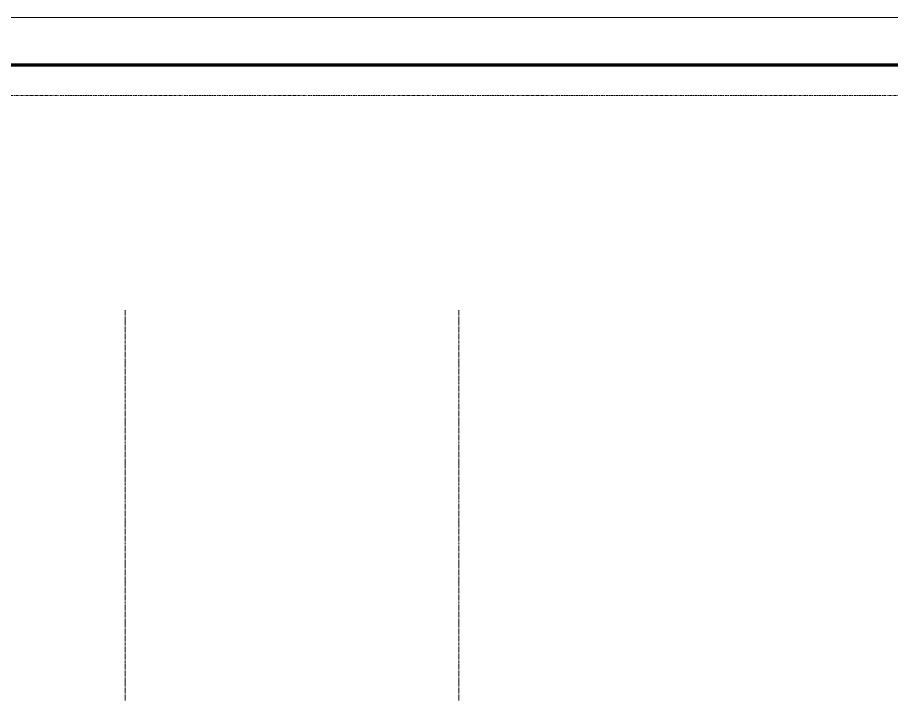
# Model space of a CAD drawing. Header units: centimetres. Extents: x -11896 to 2794, y -437 to 1921.
# Drawn here: x -10625 to -10065, y -437 to 0 of the extents above; entities that cross this region are included whole.
import ezdxf

# ---------------------------------------------------------------- set-up
doc = ezdxf.new("R2010")
doc.units = ezdxf.units.CM
doc.linetypes.add('Centre', pattern=[3.175, 0.635, -0.475, 1.59, -0.475])
doc.linetypes.add('Grid Line', pattern=[2.2225, 1.27, -0.3175, 0.3175, -0.3175])
for name, color, linetype, lineweight in [('A-FLOR-LEVL', 7, 'Continuous', 9), ('C-BLDG-PADS', 7, 'Continuous', 9), ('C-TOPO', 7, 'Continuous', 9), ('S-GRID', 7, 'Continuous', 9)]:
    doc.layers.add(name, color=color, linetype=linetype, lineweight=lineweight)

msp = doc.modelspace()

# ---------------------------------------------------------------- linework, layer by layer
at = {"layer": 'A-FLOR-LEVL', "color": 253, "linetype": 'Centre', "true_color": 0xaaaaaa}
for p, q in [((-11896.135, 0), (-4860.713, 0)), ((-4860.713, -50), (-11896.135, -50))]:
    msp.add_line(p, q, dxfattribs=at)
at = {"layer": 'C-BLDG-PADS', "color": 253, "lineweight": 18, "true_color": 0xaaaaaa}
for p, q in [((-5133.963, 0), (-11388.747, 0)), ((-11388.747, -30.48), (-5116.512, -30.48))]:
    msp.add_line(p, q, dxfattribs=at)
at = {"layer": 'C-TOPO', "color": 253, "lineweight": 70, "true_color": 0xaaaaaa}
msp.add_line((-9207.721, -30.496), (-11182.127, -30.496), dxfattribs=at)
at = {"layer": 'C-TOPO', "color": 253, "true_color": 0xaaaaaa}
msp.add_line((-9207.721, -30.496), (-11182.127, -30.496), dxfattribs=at)
at = {"layer": 'S-GRID', "color": 253, "linetype": 'Grid Line', "true_color": 0xaaaaaa}
for p, q in [((-10555.8, -437.332), (-10555.8, -187.332)), ((-10342.235, -437.332), (-10342.235, -187.332))]:
    msp.add_line(p, q, dxfattribs=at)

doc.saveas('drawing.dxf')
